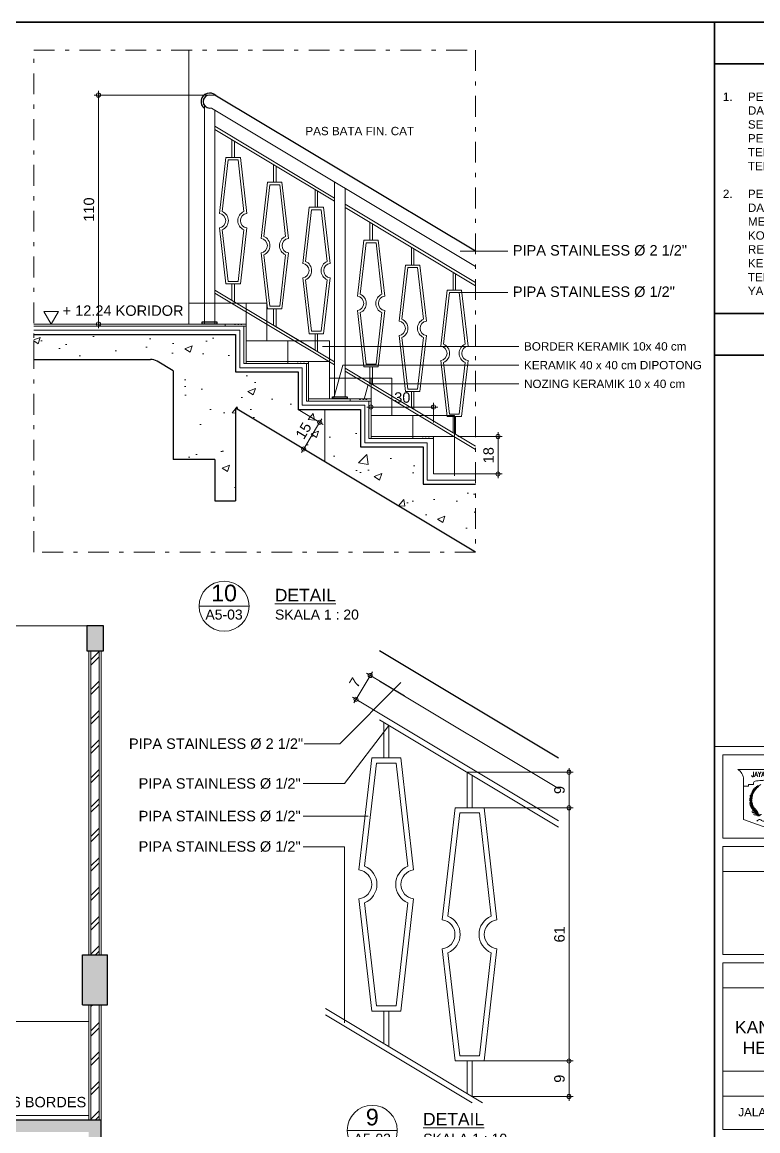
# Model space of a CAD drawing. Header units: millimetres. Extents: x -11 to 1625, y -267 to 180.
# Drawn here: x 1135.59 to 1153.25, y 35.37 to 62 of the extents above; entities that cross this region are included whole.
import ezdxf
from ezdxf.enums import TextEntityAlignment as Align

# ---------------------------------------------------------------- set-up
doc = ezdxf.new("R2010")
doc.units = ezdxf.units.MM
doc.linetypes.add('DASHDOT', pattern=[1, 0.5, -0.25, 0, -0.25])
doc.linetypes.add('HIDDEN', pattern=[0.375, 0.25, -0.125])
for name, color, linetype, lineweight in [('ars', 11, 'Continuous', 5), ('blk', 1, 'Continuous', 30), ('dinding', 5, 'Continuous', 15), ('GRS KOP', 1, 'Continuous', 35), ('kop', 7, 'Continuous', 20), ('lan', 7, 'Continuous', 15), ('not', 7, 'Continuous', 20), ('sol kol', 8, 'Continuous', 0), ('u', 6, 'Continuous', 20)]:
    doc.layers.add(name, color=color, linetype=linetype, lineweight=lineweight)
doc.styles.add('BARU', font='complex.shx')
doc.styles.add('S', font='SIMPLEX', dxfattribs={"width": 1.1})
doc.styles.get("Standard").update_dxf_attribs({"font": 'ARIALUNI.TTF'})
doc.linetypes.add('BATTING', pattern='A,0.0001,-0.1,[134,ltypeshp.shx,S=0.1,R=0,X=-0.1,Y=0],-0.2,[134,ltypeshp.shx,S=0.1,R=180,X=0.1,Y=0],-0.1', length=0.4001)
doc.dimstyles.new('SK-10', dxfattribs={"dimtxt": 0.25, "dimasz": 0.1, "dimexe": 0.1, "dimexo": 0, "dimgap": 0.1, "dimtad": 1, "dimdec": 0, "dimlfac": 10, "dimzin": 12, "dimdsep": 46, "dimtxsty": 'Standard', "dimblk": 'BULAT', "dimcen": 0.1, "dimdle": 0.1, "dimclrd": 256, "dimclre": 256, "dimclrt": 256, "dimadec": 0, "dimazin": 3, "dimtfac": 1, "dimtdec": 0, "dimtix": 1, "dimtofl": 0, "dimtmove": 0, "dimatfit": 3, "dimldrblk": 'BULAT', "dimfxl": 0, "dimtolj": 1, "dimtzin": 0, "dimlwd": -1, "dimlwe": -1, "dimarcsym": 0})
doc.dimstyles.new('SK-20', dxfattribs={"dimtxt": 0.25, "dimasz": 0.1, "dimexe": 0.1, "dimexo": 0, "dimgap": 0.1, "dimtad": 1, "dimdec": 0, "dimlfac": 20, "dimzin": 12, "dimdsep": 46, "dimtxsty": 'Standard', "dimblk": 'BULAT', "dimcen": 0.1, "dimdle": 0.1, "dimclrd": 256, "dimclre": 256, "dimclrt": 256, "dimadec": 0, "dimazin": 3, "dimtfac": 1, "dimtdec": 0, "dimtix": 1, "dimtofl": 0, "dimtmove": 0, "dimatfit": 3, "dimldrblk": 'BULAT', "dimfxl": 0, "dimtolj": 1, "dimtzin": 0, "dimlwd": -1, "dimlwe": -1, "dimarcsym": 0})

# ---------------------------------------------------------------- blocks, each defined once
blk = doc.blocks.new('kop')
at = {"layer": 'ars'}
for centre, radius, start, end in [((73.916, 35.414), 0.061, 164.619, 229.0804), ((73.817, 35.384), 0.061, 344.619, 49.0804), ((74.278, 35.315), 0.405, 114.0856, 237.6325), ((73.923, 35.456), 0.0488, 158.8649, 223.3262), ((73.852, 35.424), 0.061, 292.8994, 357.3608), ((73.937, 35.365), 0.061, 112.8994, 177.3608), ((73.842, 35.44), 0.0488, 338.8649, 43.3262), ((73.873, 35.469), 0.0488, 287.1453, 351.6066), ((73.935, 35.415), 0.0488, 107.1453, 171.6066), ((73.942, 35.493), 0.0488, 150.2996, 214.761), ((73.859, 35.489), 0.0488, 330.2996, 34.761), ((73.948, 35.451), 0.0488, 98.58, 163.0414), ((73.894, 35.513), 0.0488, 278.58, 343.0414), ((73.961, 35.528), 0.0488, 145.7989, 210.2603), ((73.879, 35.531), 0.0488, 325.7989, 30.2603), ((73.916, 35.552), 0.0488, 274.0793, 338.5407), ((73.965, 35.485), 0.0488, 94.0793, 158.5407), ((73.985, 35.56), 0.0488, 139.3679, 203.8292), ((73.904, 35.572), 0.0488, 319.3679, 23.8292), ((73.984, 35.517), 0.0488, 87.6483, 152.1096), ((73.943, 35.589), 0.0488, 267.6483, 332.1096), ((74.012, 35.589), 0.0488, 133.8416, 198.303), ((73.932, 35.609), 0.0488, 313.8416, 18.303), ((74.007, 35.547), 0.0488, 82.122, 146.5834), ((73.973, 35.622), 0.0488, 262.122, 326.5834), ((74.036, 35.612), 0.0439, 126.6239, 191.0853), ((73.967, 35.639), 0.0439, 306.6239, 11.0853), ((74.026, 35.575), 0.0439, 74.9043, 139.3657), ((74.005, 35.646), 0.0439, 254.9043, 319.3657), ((74, 35.656), 0.0352, 303.961, 8.4223), ((74.054, 35.632), 0.0352, 123.961, 188.4223), ((74.045, 35.603), 0.0352, 72.2414, 136.7027), ((74.03, 35.66), 0.0352, 252.2414, 316.7027), ((73.816, 35.253), 0.061, 2.2926, 66.7539), ((73.901, 35.312), 0.061, 182.2926, 246.7539), ((73.829, 35.191), 0.061, 12.6628, 77.1241), ((73.902, 35.264), 0.061, 192.6628, 257.1241), ((73.906, 35.362), 0.061, 172.3995, 236.8608), ((73.812, 35.319), 0.061, 352.3995, 56.8608), ((73.907, 35.225), 0.061, 200.2151, 264.6765), ((73.844, 35.143), 0.061, 20.2151, 84.6765), ((73.921, 35.183), 0.061, 206.1601, 270.6214), ((73.867, 35.095), 0.061, 26.1601, 90.6214), ((73.933, 35.316), 0.061, 120.6799, 185.1412), ((73.842, 35.364), 0.061, 300.6799, 5.1412), ((73.936, 35.271), 0.061, 130.573, 195.0343), ((73.837, 35.302), 0.061, 310.573, 15.0343), ((73.943, 35.23), 0.061, 140.9432, 205.4045), ((73.841, 35.243), 0.061, 320.9432, 25.4045), ((73.957, 35.19), 0.061, 140.9432, 205.4045), ((73.854, 35.203), 0.061, 320.9432, 25.4045), ((73.974, 35.153), 0.061, 146.9028, 211.3642), ((73.871, 35.155), 0.061, 326.9028, 31.3642), ((73.941, 35.145), 0.061, 208.508, 272.9693), ((73.891, 35.055), 0.061, 28.508, 92.9693), ((73.921, 35.015), 0.061, 40.0311, 104.4924), ((73.953, 35.113), 0.061, 220.0311, 284.4924), ((73.956, 34.978), 0.061, 49.2006, 113.662), ((73.971, 35.08), 0.061, 229.2006, 293.662), ((73.997, 35.115), 0.061, 146.6953, 211.1566), ((73.893, 35.117), 0.061, 326.6953, 31.1566), ((74.021, 35.084), 0.061, 144.8635, 209.3249), ((73.918, 35.089), 0.061, 324.8635, 29.3249), ((73.99, 34.949), 0.061, 44.4223, 108.8836), ((74.014, 35.049), 0.061, 224.4223, 288.8836), ((74.049, 35.054), 0.061, 144.4903, 208.9516), ((73.946, 35.059), 0.061, 324.4903, 28.9516), ((74.08, 35.031), 0.061, 156.1803, 220.6416), ((73.978, 35.016), 0.061, 336.1803, 40.6416)]:
    blk.add_arc(centre, radius, start, end, dxfattribs=at)
at = {"layer": 'GRS KOP'}
for p, q in [((73, 1), (73, 54)), ((73, 53), (83, 53)), ((73, 47), (83, 47)), ((73, 46), (83, 46))]:
    blk.add_line(p, q, dxfattribs=at)
blk.add_lwpolyline([(1, 54), (83, 54), (83, 1), (1, 1)], close=True, dxfattribs=at)
at = {"layer": 'kop'}
for p, q in [((83, 36.6), (73, 36.6)), ((73.2, 34.4), (73.2, 36.4)), ((82.8, 36.4), (73.2, 36.4)), ((82.8, 34.4), (73.2, 34.4)), ((73.2, 31.6), (73.2, 34.2)), ((82.8, 34.2), (73.2, 34.2)), ((82.8, 33.6), (73.2, 33.6)), ((82.8, 31.6), (73.2, 31.6)), ((73.2, 27.4), (73.2, 31.4)), ((82.8, 31.4), (73.2, 31.4)), ((82.8, 30.8), (73.2, 30.8)), ((82.8, 28.8), (73.2, 28.8)), ((82.8, 28.2), (73.2, 28.2)), ((82.8, 27.4), (73.2, 27.4))]:
    blk.add_line(p, q, dxfattribs=at)
at = {"layer": 'kop', "color": 5}
for p, q in [((74.955, 36.05), (73.555, 36.05)), ((73.695, 35.81), (73.695, 34.85)), ((73.815, 35.69), (73.815, 35.65)), ((73.815, 35.69), (73.935, 35.69)), ((73.935, 35.73), (73.935, 35.69)), ((73.695, 35.65), (73.815, 35.65)), ((73.695, 34.85), (74.255, 34.65))]:
    blk.add_line(p, q, dxfattribs=at)
for centre, radius, start, end in [((73.419, 35.81), 0.276, 0, 60.5129), ((73.975, 35.73), 0.04, 90, 180)]:
    blk.add_arc(centre, radius, start, end, dxfattribs=at)
for points in [[(74.255, 35.83), (74.232, 35.807), (74.2, 35.793), (74.12, 35.782), (74.046, 35.777), (73.975, 35.77)], [(74.023, 34.99), (74.006, 34.984), (73.974, 34.992), (73.925, 35.01), (73.891, 35.041)], [(74.038, 34.971), (74.016, 34.967), (73.997, 34.959), (73.964, 34.956), (73.932, 34.964)], [(74.082, 34.965), (74.066, 34.956), (74.034, 34.952), (74.006, 34.952), (73.992, 34.948)], [(74.125, 34.97), (74.104, 34.959), (74.093, 34.947), (74.051, 34.932), (74.033, 34.937)], [(74.015, 34.807), (74.089, 34.844), (74.162, 34.807), (74.249, 34.833), (74.326, 34.809), (74.4, 34.83), (74.45, 34.817)]]:
    blk.add_spline(points, degree=3, dxfattribs=at)
at = {"layer": 'kop', "color": 5, "style": 'BARU', "width": 0.9}
blk.add_text('JAYA RAYA', height=0.12, dxfattribs=at).set_placement((74.255, 35.93), align=Align.MIDDLE)
at = {"layer": 'kop'}
blk.add_text('JALAN ARABIKA 3 PONDOK KOPI, DURENSAWIT, JAKARTA TIMUR', height=0.2, dxfattribs=at).set_placement((77.986, 27.8), align=Align.MIDDLE)
at = {"layer": 'kop', "insert": (73.2, 49.875), "char_height": 0.2, "width": 9.6, "attachment_point": 4}
blk.add_mtext('\\pi-0.6,l0.6,t0.6;1.^IPENGESAHAN  DINAS PERUMAHAN DAN GEDUNG PEMERINTAH DAERAH KOTA ADMINISTRASI JAKARTA TIMUR ADALAH HANYA SEBATAS KONTROL TERHADAP KESESUAIAN DENGAN REGULASI PERIZINAN DAN PEMENUHAN TERHADAP STANDAR DAN KAIDAH TEKNIS PERENCANAAN YANG BERLAKU, SERTA PEMENUHAN TERHADAP KEBUTUHAN FUNGSI BANGUNAN.\\P\\P2.^IPENGESAHAN  DINAS PERUMAHAN DAN GEDUNG PEMERINTAH DAERAH KOTA ADMINISTRASI JAKARTA TIMUR, TIDAK MEMINDAHKAN TANGGUNG JAWAB PROFESI SEBAGAI KONSULTAN PERENCANA. TANGGUNG JAWAB PROFESI DAN RESIKO SANKSI APABILA TERJADI KEGAGALAN BANGUNAN ATAU KEGAGALAN PEKERJAAN KONSTRUKSI TETAP MELEKAT PADA TENAGA AHLI DAN BADAN USAHA KONSULTAN PERENCANA YANG MEMBUAT PRODUK PERENCANAAN.', dxfattribs=at)
at = {"layer": 'kop', "insert": (73.464, 30.51), "char_height": 0.3, "attachment_point": 1}
blk.add_mtext_dynamic_manual_height_columns('\\pi1.446;PERENCANAAN REHAB TOTAL \\P\\pi0.026798;KANTOR LURAH PONDOK KOPI BERKONSEP \\P\\pi0.21087;HEMAT ENERGI DAN RAMAH LINGKUNGAN', width=9.06362, gutter_width=1.5, heights=[0], dxfattribs=at)
at = {"layer": 'kop', "style": 'BARU', "flags": 4}
for p, height in [((73.8, 5.4), 0.35), ((80.303, 5.382), 0.25), ((73.8, 4.9), 0.35), ((80.303, 4.882), 0.25), ((73.8, 4.4), 0.35), ((80.303, 4.382), 0.25)]:
    blk.add_attdef('-', p, '', height=height, dxfattribs=at)
at = {"layer": 'kop', "flags": 4}
for tag, p in [('AR-00', (78.057, 2.648)), ('00', (81.238, 2.647))]:
    blk.add_attdef(tag, text='', height=0.35, dxfattribs=at).set_placement(p, align=Align.MIDDLE)
blk = doc.blocks.new('PEIL')
blk.add_lwpolyline([(-0.188, 0.325), (0.188, 0.325), (0, 0)], close=True)
at = {"style": 'S', "width": 1.1, "flags": 4}
blk.add_attdef('CAT', (0.265, 0.036), '', height=0.2, dxfattribs=at)
blk = doc.blocks.new('Ndtpd')
blk.add_line((0.747, 0), (-0.747, 0))
blk.add_circle((0, 0), 0.747)
at = {"flags": 4}
for tag, height, p in [('NO', 0.5, (0, 0.148)), ('NOLBR', 0.3, (0, -0.398))]:
    blk.add_attdef(tag, text='', height=height, dxfattribs=at).set_placement(p, align=Align.CENTER)
for tag, p, height in [('NDTPD', (1.516, 0.148), 0.5), ('SKALA', (1.523, -0.398), 0.3)]:
    blk.add_attdef(tag, p, '', height=height, dxfattribs=at)
blk = doc.blocks.new('BULAT')
for p, q in [((-1, 0), (1, 0)), ((0, -1), (0, 1))]:
    blk.add_line(p, q)
blk.add_circle((0, 0), 0.5)
blk = doc.blocks.new('*D3140')
at = {"layer": 'Defpoints', "color": 0, "ltscale": 0.15}
for p in [(1146.272, 43.982), (1146.272, 43.128), (1148.72, 43.128)]:
    blk.add_point(p, dxfattribs=at)
at = {"layer": 'u', "ltscale": 0.15}
for p, q in [((1146.272, 43.982), (1148.82, 43.982)), ((1148.72, 43.882), (1148.72, 43.228)), ((1146.272, 43.128), (1148.82, 43.128))]:
    blk.add_line(p, q, dxfattribs=at)
at = {"layer": 'u', "ltscale": 0.15, "xscale": 0.1, "yscale": 0.1, "zscale": 0.1}
for p, rotation in [((1148.72, 43.982), 90), ((1148.72, 43.128), 270)]:
    blk.add_blockref('BULAT', p, dxfattribs=dict(at, rotation=rotation))
at = {"layer": 'u', "ltscale": 0.15, "insert": (1148.492, 43.555), "char_height": 0.25, "attachment_point": 5, "rotation": 90}
blk.add_mtext('\\A1;9', dxfattribs=at)
blk = doc.blocks.new('*D3141')
at = {"layer": 'Defpoints', "color": 0, "ltscale": 0.15}
for p in [(1146.272, 43.128), (1146.272, 37.046), (1148.72, 37.046)]:
    blk.add_point(p, dxfattribs=at)
at = {"layer": 'u', "ltscale": 0.15}
for p, q in [((1146.272, 43.128), (1148.82, 43.128)), ((1148.72, 43.028), (1148.72, 37.146)), ((1146.272, 37.046), (1148.82, 37.046))]:
    blk.add_line(p, q, dxfattribs=at)
at = {"layer": 'u', "ltscale": 0.15, "xscale": 0.1, "yscale": 0.1, "zscale": 0.1}
for p, rotation in [((1148.72, 43.128), 90), ((1148.72, 37.046), 270)]:
    blk.add_blockref('BULAT', p, dxfattribs=dict(at, rotation=rotation))
at = {"layer": 'u', "ltscale": 0.15, "insert": (1148.492, 40.087), "char_height": 0.25, "attachment_point": 5, "rotation": 90}
blk.add_mtext('\\A1;61', dxfattribs=at)
blk = doc.blocks.new('*D3142')
at = {"layer": 'Defpoints', "color": 0, "ltscale": 0.15}
for p in [(1146.397, 37.046), (1146.397, 36.192), (1148.72, 36.192)]:
    blk.add_point(p, dxfattribs=at)
at = {"layer": 'u', "ltscale": 0.15}
for p, q in [((1146.397, 37.046), (1148.82, 37.046)), ((1148.72, 36.946), (1148.72, 36.292)), ((1146.397, 36.192), (1148.82, 36.192))]:
    blk.add_line(p, q, dxfattribs=at)
at = {"layer": 'u', "ltscale": 0.15, "xscale": 0.1, "yscale": 0.1, "zscale": 0.1}
for p, rotation in [((1148.72, 37.046), 90), ((1148.72, 36.192), 270)]:
    blk.add_blockref('BULAT', p, dxfattribs=dict(at, rotation=rotation))
at = {"layer": 'u', "ltscale": 0.15, "insert": (1148.492, 36.619), "char_height": 0.25, "attachment_point": 5, "rotation": 90}
blk.add_mtext('\\A1;9', dxfattribs=at)
blk = doc.blocks.new('*D3143')
at = {"layer": 'Defpoints', "color": 0, "ltscale": 0.15}
for p in [(1143.948, 46.307), (1144.77, 45.814), (1144.426, 45.241)]:
    blk.add_point(p, dxfattribs=at)
at = {"layer": 'u', "ltscale": 0.15}
for p, q in [((1144.77, 45.814), (1143.862, 46.358)), ((1143.656, 45.82), (1143.897, 46.221)), ((1144.426, 45.241), (1143.519, 45.786))]:
    blk.add_line(p, q, dxfattribs=at)
at = {"layer": 'u', "ltscale": 0.15, "xscale": 0.1, "yscale": 0.1, "zscale": 0.1}
for p, rotation in [((1143.948, 46.307), 59.03624346793108), ((1143.605, 45.734), 239.0362434679311)]:
    blk.add_blockref('BULAT', p, dxfattribs=dict(at, rotation=rotation))
at = {"layer": 'u', "ltscale": 0.15, "insert": (1143.583, 46.136), "char_height": 0.25, "attachment_point": 5, "rotation": 59.0362}
blk.add_mtext('\\A1;7', dxfattribs=at)
blk = doc.blocks.new('*D3144')
at = {"layer": 'Defpoints', "color": 0, "ltscale": 0.15}
for p in [(1140.157, 60.248), (1137.424, 54.748), (1140.093, 54.748)]:
    blk.add_point(p, dxfattribs=at)
at = {"layer": 'u', "ltscale": 0.15}
for p, q in [((1140.157, 60.248), (1137.324, 60.248)), ((1137.424, 60.148), (1137.424, 54.848)), ((1140.093, 54.748), (1137.324, 54.748))]:
    blk.add_line(p, q, dxfattribs=at)
at = {"layer": 'u', "ltscale": 0.15, "xscale": 0.1, "yscale": 0.1, "zscale": 0.1}
for p, rotation in [((1137.424, 60.248), 90), ((1137.424, 54.748), 270)]:
    blk.add_blockref('BULAT', p, dxfattribs=dict(at, rotation=rotation))
at = {"layer": 'u', "ltscale": 0.15, "insert": (1137.197, 57.498), "char_height": 0.25, "attachment_point": 5, "rotation": 90}
blk.add_mtext('\\A1;110', dxfattribs=at)
blk = doc.blocks.new('*D3145')
at = {"layer": 'Defpoints', "color": 0}
for p in [(1142.218, 52.698), (1141.832, 52.055), (1142.35, 51.745)]:
    blk.add_point(p, dxfattribs=at)
at = {"layer": 'u'}
for p, q in [((1142.218, 52.698), (1142.821, 52.336)), ((1142.684, 52.302), (1142.401, 51.831)), ((1141.832, 52.055), (1142.435, 51.693))]:
    blk.add_line(p, q, dxfattribs=at)
at = {"layer": 'u', "xscale": 0.1, "yscale": 0.1, "zscale": 0.1}
for p, rotation in [((1142.735, 52.388), 59.03624346792648), ((1142.35, 51.745), 239.0362434679265)]:
    blk.add_blockref('BULAT', p, dxfattribs=dict(at, rotation=rotation))
at = {"layer": 'u', "insert": (1142.347, 52.184), "char_height": 0.25, "attachment_point": 5, "rotation": 59.0362}
blk.add_mtext('\\A1;15', dxfattribs=at)
blk = doc.blocks.new('*D3146')
at = {"layer": 'Defpoints', "color": 0}
for p in [(1146.05, 52.048), (1146.05, 51.148), (1147.017, 51.148)]:
    blk.add_point(p, dxfattribs=at)
at = {"layer": 'u'}
for p, q in [((1146.05, 52.048), (1147.117, 52.048)), ((1147.017, 51.948), (1147.017, 51.248)), ((1146.05, 51.148), (1147.117, 51.148))]:
    blk.add_line(p, q, dxfattribs=at)
at = {"layer": 'u', "xscale": 0.1, "yscale": 0.1, "zscale": 0.1}
for p, rotation in [((1147.017, 52.048), 90), ((1147.017, 51.148), 270)]:
    blk.add_blockref('BULAT', p, dxfattribs=dict(at, rotation=rotation))
at = {"layer": 'u', "insert": (1146.789, 51.598), "char_height": 0.25, "attachment_point": 5, "rotation": 90}
blk.add_mtext('\\A1;18', dxfattribs=at)
blk = doc.blocks.new('*D3147')
at = {"layer": 'Defpoints', "color": 0}
for p in [(1145.468, 52.755), (1143.968, 52.384), (1145.468, 52.384)]:
    blk.add_point(p, dxfattribs=at)
at = {"layer": 'u'}
for p, q in [((1143.968, 52.384), (1143.968, 52.855)), ((1144.068, 52.755), (1145.368, 52.755)), ((1145.468, 52.384), (1145.468, 52.855))]:
    blk.add_line(p, q, dxfattribs=at)
at = {"layer": 'u', "xscale": 0.1, "yscale": 0.1, "zscale": 0.1, "rotation": 180}
blk.add_blockref('BULAT', (1143.968, 52.755), dxfattribs=at)
at = {"layer": 'u', "xscale": 0.1, "yscale": 0.1, "zscale": 0.1}
blk.add_blockref('BULAT', (1145.468, 52.755), dxfattribs=at)
at = {"layer": 'u', "insert": (1144.718, 52.982), "char_height": 0.25, "attachment_point": 5}
blk.add_mtext('\\A1;30', dxfattribs=at)

msp = doc.modelspace()

# ---------------------------------------------------------------- hatches: boundary and pattern name
at = {"layer": 'ars'}
h = msp.add_hatch(dxfattribs=at)
h.set_pattern_fill('AR-CONC', color=256, scale=0.01, style=0)
h.set_pattern_definition([(50, (1135.8722, 49.2693), (1.82185, -0.1594), [0.1905, -2.0955]), (355, (1135.8722, 49.2693), (-0.35243, 1.91057), [0.1524, -1.6764]), (100.451, (1136.024, 49.256), (1.46943, 1.75117), [0.1619, -1.7809]), (46.184, (1135.8722, 49.7773), (2.7108, -0.42042), [0.28575, -3.14325]), (96.636, (1136.098, 49.7422), (2.37404, 2.47426), [0.24285, -2.67135]), (351.184, (1135.8722, 49.7773), (2.37405, 2.47425), [0.2286, -2.5146]), (21, (1136.1262, 49.6503), (1.51615, -1.02266), [0.1905, -2.0955]), (326, (1136.1262, 49.6503), (0.61802, 1.84188), [0.1524, -1.6764]), (71.451, (1136.2525, 49.565), (2.13416, 0.81923), [0.1619, -1.7809]), (37.5, (1135.8722, 49.2693), (0.030886, 0.84555), [0, -1.65608, 0, -1.7018, 0, -1.68275]), (7.5, (1135.8722, 49.2693), (0.6682, 1.001806), [0, -0.97028, 0, -1.61798, 0, -0.64135]), (327.5, (1135.30576, 49.2693), (1.355906, -0.057287), [0, -0.635, 0, -1.9812, 0, -2.6289]), (317.5, (1135.0518, 49.2693), (1.48129, 0.25426), [0, -0.8255, 0, -1.31572, 0, -1.8669])])
h.paths.add_polyline_path([(1140.7179148, 52.7238035), (1146.4754489, 49.2692831), (1146.4754489, 50.8984463), (1145.2179148, 50.8984463), (1145.2179148, 51.7984463), (1143.7179148, 51.7984463), (1143.7179148, 52.6984463), (1142.2179148, 52.6984463), (1142.2179148, 53.5984463), (1140.7179148, 53.5984463), (1140.7179148, 54.4984463), (1139.5200978, 54.4984463), (1135.8721754, 54.4984463), (1135.8721754, 53.8984463), (1138.674962, 53.8984463, -0.1359329595), (1138.833248, 53.8546036), (1139.2179148, 53.6238035), (1139.2179148, 51.4984463), (1140.2179148, 51.4984463), (1140.2179148, 50.4984463), (1140.7179148, 50.4984463)])
h.paths.add_polyline_path([(1142.4488913, 51.8087177), (1142.7130704, 52.2490164), (1142.2046286, 52.5540815), (1141.9404494, 52.1137828)], flags=24)
h = msp.add_hatch(dxfattribs=at)
h.set_pattern_fill('TEMBOK', color=256, scale=0.5, angle=180)
h.set_pattern_definition([(225, (1134.34325, 67.696), (0.353553, -0.353553), []), (225, (1134.21825, 67.696), (0.353553, -0.353553), [])])
h.paths.add_polyline_path([(1137.2432484, 46.8959917), (1137.2432484, 39.5959917), (1137.4432484, 39.5959917), (1137.4432484, 46.8959917)])
h = msp.add_hatch(dxfattribs=at)
h.set_pattern_fill('TEMBOK', color=256, scale=0.5, angle=180)
h.set_pattern_definition([(225, (1134.34325, 63.736), (0.353553, -0.353553), []), (225, (1134.21825, 63.736), (0.353553, -0.353553), [])])
h.paths.add_polyline_path([(1137.2432484, 38.3959917), (1137.2432484, 35.6359917), (1137.4432484, 35.6359917), (1137.4432484, 38.3959917)])
at = {"layer": 'sol kol'}
h = msp.add_hatch(color=256, dxfattribs=at)
h.dxf.hatch_style = 1
h.paths.add_polyline_path([(1137.1432484, 46.8959917), (1137.5432484, 46.8959917), (1137.5432484, 47.4959917), (1137.1432484, 47.4959917)])
h = msp.add_hatch(color=256, dxfattribs=at)
h.dxf.hatch_style = 1
h.paths.add_polyline_path([(1137.6432484, 39.5959917), (1137.0432484, 39.5959917), (1137.0432484, 38.3959917), (1137.6432484, 38.3959917)])
h = msp.add_hatch(color=256, dxfattribs=at)
h.dxf.hatch_style = 1
h.paths.add_polyline_path([(1137.4932484, 35.6359917), (1129.1932484, 35.6359917), (1129.1932484, 34.8359917), (1129.4932484, 34.8359917), (1129.4932484, 35.3359917), (1137.1932484, 35.3359917), (1137.1932484, 34.8359917), (1137.4932484, 34.8359917)])
at = {"layer": 'u'}
h = msp.add_hatch(dxfattribs=at)
h.set_pattern_fill('ANGLE', color=256, style=0)
h.set_pattern_definition([(0, (1135.872, 49.269), (0, 6.985), [5.08, -1.905]), (90, (1135.872, 49.269), (-6.985, 4e-16), [5.08, -1.905])])
h.paths.add_polyline_path([(1140.7179148, 52.7238035), (1146.4754489, 49.2692831), (1146.4754489, 50.8984463), (1145.2179148, 50.8984463), (1145.2179148, 51.7984463), (1143.7179148, 51.7984463), (1143.7179148, 52.6984463), (1142.2179148, 52.6984463), (1142.2179148, 53.5984463), (1140.7179148, 53.5984463), (1140.7179148, 54.4984463), (1139.5200978, 54.4984463), (1135.8721754, 54.4984463), (1135.8721754, 53.8984463), (1138.674962, 53.8984463, -0.1359329595), (1138.833248, 53.8546036), (1139.2179148, 53.6238035), (1139.2179148, 51.4984463), (1140.2179148, 51.4984463), (1140.2179148, 50.4984463), (1140.7179148, 50.4984463)])
h.paths.add_polyline_path([(1142.4488913, 51.8087177), (1142.7130704, 52.2490164), (1142.2046286, 52.5540815), (1141.9404494, 52.1137828)], flags=24)

# ---------------------------------------------------------------- linework, layer by layer
for points in [[(1146.4754489, 56.4961003), (1140.2215388, 60.2484463)], [(1148.4718166, 44.3216534), (1144.1727873, 46.901071)]]:
    msp.add_lwpolyline(points)
for points in [[(1140.2679148, 54.7484463), (1139.9179148, 54.7484463), (1139.9179148, 54.7984463), (1140.2679148, 54.7984463)], [(1143.3929148, 52.9484463), (1143.0429148, 52.9484463), (1143.0429148, 52.9984463), (1143.3929148, 52.9984463)]]:
    msp.add_lwpolyline(points, close=True)
for radius, start, end in [(0.20625, 45.07792616, 232.69479903), (0.15625, 90, 270)]:
    msp.add_arc((1140.0929148, 60.0921963), radius, start, end)
at = {"layer": 'ars'}
for p, q in [((1143.0929148, 57.7747607), (1140.2179148, 59.4997607)), ((1143.0929148, 57.6986645), (1140.2179148, 59.4236645)), ((1140.6866648, 59.1424145), (1140.6866648, 58.7529979)), ((1141.6866648, 58.5424145), (1141.6866648, 58.1529979)), ((1142.6866648, 57.9424145), (1142.6866648, 57.5529979)), ((1146.4754489, 55.7452403), (1143.3429148, 57.6247607)), ((1146.4754489, 55.6691441), (1143.3429148, 57.5486645)), ((1143.9991648, 57.1549145), (1143.9991648, 56.7654979)), ((1144.9991648, 56.5549145), (1144.9991648, 56.1654979)), ((1145.9991648, 55.9549145), (1145.9991648, 55.5654979)), ((1140.6866648, 55.2848401), (1140.6866648, 55.7117567)), ((1139.5929148, 55.2484463), (1141.4679148, 55.2484463)), ((1139.9679148, 54.7484463), (1139.9679148, 55.2484463)), ((1140.9679148, 54.7284463), (1140.9679148, 55.2484463)), ((1141.4679148, 55.2484463), (1141.4679148, 54.3484463)), ((1141.6866648, 54.6848401), (1141.6866648, 55.1117567)), ((1135.8721754, 54.6984463), (1140.9679148, 54.6984463)), ((1139.5200978, 54.7484463), (1140.6929148, 54.7484463)), ((1140.4679148, 54.7484463), (1140.4679148, 54.6984463)), ((1140.6929148, 54.7484463), (1140.6929148, 54.7384463)), ((1140.6929148, 54.7384463), (1140.7179148, 54.7384463)), ((1140.7179148, 54.7484463), (1140.7679148, 54.7484463)), ((1140.7179148, 54.7484463), (1140.7179148, 54.7384463)), ((1140.7679148, 54.7484463), (1140.7679148, 54.7384463)), ((1140.7679148, 54.7384463), (1140.7929148, 54.7384463)), ((1140.7929148, 54.7484463), (1140.8429148, 54.7484463)), ((1140.7929148, 54.7484463), (1140.7929148, 54.7384463)), ((1140.8429148, 54.7484463), (1140.8429148, 54.7384463)), ((1140.8429148, 54.7384463), (1140.8679148, 54.7384463)), ((1140.8679148, 54.7484463), (1140.9479148, 54.7484463)), ((1140.8679148, 54.7484463), (1140.8679148, 54.7384463)), ((1140.9179148, 54.6984463), (1140.9179148, 53.7984463)), ((1140.9679148, 54.7284463), (1140.9679148, 53.7984463)), ((1140.9679148, 54.3484463), (1142.9679148, 54.3484463)), ((1141.9679148, 54.3484463), (1141.9679148, 53.8484463)), ((1142.6866648, 54.0848401), (1142.6866648, 54.5117567)), ((1142.9679148, 54.3484463), (1142.9679148, 52.9484463)), ((1140.9179148, 53.7984463), (1142.4679148, 53.7984463)), ((1140.9679148, 53.8484463), (1142.1929148, 53.8484463)), ((1141.9679148, 53.8484463), (1141.9679148, 53.7984463)), ((1142.1929148, 53.8484463), (1142.1929148, 53.8384463)), ((1142.1929148, 53.8384463), (1142.2179148, 53.8384463)), ((1142.2179148, 53.8484463), (1142.2679148, 53.8484463)), ((1142.2179148, 53.8484463), (1142.2179148, 53.8384463)), ((1142.2679148, 53.8484463), (1142.2679148, 53.8384463)), ((1142.2679148, 53.8384463), (1142.2929148, 53.8384463)), ((1142.2929148, 53.8484463), (1142.3429148, 53.8484463)), ((1142.2929148, 53.8484463), (1142.2929148, 53.8384463)), ((1142.3429148, 53.8484463), (1142.3429148, 53.8384463)), ((1142.3429148, 53.8384463), (1142.3679148, 53.8384463)), ((1142.3679148, 53.8484463), (1142.4479148, 53.8484463)), ((1142.3679148, 53.8484463), (1142.3679148, 53.8384463)), ((1142.4179148, 53.7984463), (1142.4179148, 52.8984463)), ((1142.4479148, 53.8484463), (1142.9679148, 53.8484463)), ((1142.4679148, 53.8284463), (1142.4679148, 52.8984463)), ((1143.9991648, 53.2973401), (1143.9991648, 53.7242567)), ((1142.9679148, 53.4484463), (1144.4679148, 53.4484463)), ((1143.9679148, 52.9284463), (1143.9679148, 53.4484463)), ((1144.4679148, 53.4484463), (1144.4679148, 52.5484463)), ((1144.9991648, 52.6973401), (1144.9991648, 53.1242567)), ((1142.4179148, 52.8984463), (1143.9679148, 52.8984463)), ((1142.4679148, 52.9484463), (1143.6929148, 52.9484463)), ((1143.4679148, 52.9484463), (1143.4679148, 52.8984463)), ((1143.6929148, 52.9484463), (1143.6929148, 52.9384463)), ((1143.6929148, 52.9384463), (1143.7179148, 52.9384463)), ((1143.7179148, 52.9484463), (1143.7679148, 52.9484463)), ((1143.7179148, 52.9484463), (1143.7179148, 52.9384463)), ((1143.7679148, 52.9484463), (1143.7679148, 52.9384463)), ((1143.7679148, 52.9384463), (1143.7929148, 52.9384463)), ((1143.7929148, 52.9484463), (1143.8429148, 52.9484463)), ((1143.7929148, 52.9484463), (1143.7929148, 52.9384463)), ((1143.8429148, 52.9484463), (1143.8429148, 52.9384463)), ((1143.8429148, 52.9384463), (1143.8679148, 52.9384463)), ((1143.8679148, 52.9484463), (1143.9479148, 52.9484463)), ((1143.8679148, 52.9484463), (1143.8679148, 52.9384463)), ((1143.9179148, 52.8984463), (1143.9179148, 51.9984463)), ((1143.9679148, 52.9284463), (1143.9679148, 51.9984463)), ((1143.9679148, 52.5484463), (1145.9679148, 52.5484463)), ((1144.9679148, 52.5484463), (1144.9679148, 52.0484463)), ((1145.9679148, 52.5484463), (1145.9679148, 51.0984463)), ((1145.9991648, 52.0973401), (1145.9991648, 52.5242567)), ((1143.9179148, 51.9984463), (1145.4679148, 51.9984463)), ((1143.9679148, 52.0484463), (1145.4679148, 52.0484463)), ((1143.9679148, 52.0484463), (1145.4679148, 52.0484463)), ((1144.9679148, 52.0484463), (1144.9679148, 51.9984463)), ((1145.1929148, 52.0484463), (1145.1929148, 52.0384463)), ((1145.1929148, 52.0384463), (1145.2179148, 52.0384463)), ((1145.2179148, 52.0484463), (1145.2679148, 52.0484463)), ((1145.2179148, 52.0484463), (1145.2179148, 52.0384463)), ((1145.2679148, 52.0484463), (1145.2679148, 52.0384463)), ((1145.2679148, 52.0384463), (1145.2929148, 52.0384463)), ((1145.2929148, 52.0484463), (1145.3429148, 52.0484463)), ((1145.2929148, 52.0484463), (1145.2929148, 52.0384463)), ((1145.3429148, 52.0484463), (1145.3429148, 52.0384463)), ((1145.3429148, 52.0384463), (1145.3679148, 52.0384463)), ((1145.3679148, 52.0484463), (1145.4479148, 52.0484463)), ((1145.3679148, 52.0484463), (1145.3679148, 52.0384463)), ((1145.4479148, 52.0484463), (1145.9679148, 52.0484463)), ((1148.4718166, 42.6619377), (1144.1727873, 45.2413552)), ((1144.3968932, 45.1068917), (1144.3968932, 44.3280584)), ((1148.4718166, 42.81413), (1144.4264412, 45.2413552)), ((1146.3968932, 43.9068917), (1146.3968932, 43.1280584)), ((1146.3968932, 36.1917427), (1146.3968932, 37.045576))]:
    msp.add_line(p, q, dxfattribs=at)
at = {"layer": 'ars', "linetype": 'BATTING', "ltscale": 0.25}
for p, q in [((1135.8721754, 54.5984463), (1140.8179148, 54.5984463)), ((1140.8179148, 54.5984463), (1140.8179148, 53.6984463)), ((1140.8179148, 53.6984463), (1142.3179148, 53.6984463)), ((1142.3179148, 53.6984463), (1142.3179148, 52.7984463)), ((1142.3179148, 52.7984463), (1143.8179148, 52.7984463)), ((1143.8179148, 52.7984463), (1143.8179148, 51.8984463)), ((1143.8179148, 51.8984463), (1145.3179148, 51.8984463)), ((1145.3179148, 51.8984463), (1145.3179148, 50.9984463)), ((1145.3179148, 50.9984463), (1146.4754489, 50.9984463))]:
    msp.add_line(p, q, dxfattribs=at)
at = {"layer": 'ars', "ltscale": 0.15}
for p, q in [((1146.4754489, 51.8115696), (1143.3429148, 53.6910901)), ((1146.4754489, 51.7354735), (1143.3429148, 53.6149939)), ((1146.647231, 36.0415401), (1142.8770934, 38.3036226)), ((1146.3935772, 36.0415401), (1142.8770934, 38.1514303)), ((1144.3968932, 37.3917427), (1144.3968932, 38.245576))]:
    msp.add_line(p, q, dxfattribs=at)
at = {"layer": 'ars'}
for points in [[(1140.6241648, 58.7529979), (1140.6241648, 59.1799145)], [(1141.6241648, 58.1529979), (1141.6241648, 58.5799145)], [(1142.6241648, 57.5529979), (1142.6241648, 57.9799145)], [(1143.9366648, 56.7654979), (1143.9366648, 57.1924145)], [(1144.9366648, 56.1654979), (1144.9366648, 56.5924145)], [(1145.9366648, 55.5654979), (1145.9366648, 55.9924145)], [(1140.6241648, 55.7117567), (1140.6241648, 55.3223401)], [(1141.6241648, 55.1117567), (1141.6241648, 54.7223401)], [(1142.6241648, 54.5117567), (1142.6241648, 54.1223401)], [(1143.9366648, 53.7242567), (1143.9366648, 53.3348401)], [(1144.9366648, 53.1242567), (1144.9366648, 52.7348401)], [(1145.9366648, 52.5242567), (1145.9366648, 52.1348401)], [(1144.2718932, 44.3280584), (1144.2718932, 45.1818917)], [(1146.2718932, 43.1280584), (1146.2718932, 43.9818917)], [(1144.2718932, 38.245576), (1144.2718932, 37.4667427)], [(1146.2718932, 37.045576), (1146.2718932, 36.2667427)]]:
    msp.add_lwpolyline(points, dxfattribs=at)
at = {"layer": 'ars', "ltscale": 0.15}
for points in [[(1140.8304148, 55.7117567), (1140.9832845, 57.0583826, -0.8755163967), (1140.9832845, 57.406372), (1140.8304148, 58.7529979), (1140.4804148, 58.7529979), (1140.3275451, 57.406372, -0.8755163967), (1140.3275451, 57.0583826), (1140.4804148, 55.7117567)], [(1140.7746085, 55.7742567), (1140.9151802, 57.01255, -0.6674821511), (1140.9151802, 57.4522046), (1140.7746085, 58.6904979), (1140.5362212, 58.6904979), (1140.3956495, 57.4522046, -0.6674821511), (1140.3956495, 57.01255), (1140.5362212, 55.7742567)], [(1141.8304148, 55.1117567), (1141.9832845, 56.4583826, -0.8755163967), (1141.9832845, 56.806372), (1141.8304148, 58.1529979), (1141.4804148, 58.1529979), (1141.3275451, 56.806372, -0.8755163967), (1141.3275451, 56.4583826), (1141.4804148, 55.1117567)], [(1141.7746085, 55.1742567), (1141.9151802, 56.41255, -0.6674821511), (1141.9151802, 56.8522046), (1141.7746085, 58.0904979), (1141.5362212, 58.0904979), (1141.3956495, 56.8522046, -0.6674821511), (1141.3956495, 56.41255), (1141.5362212, 55.1742567)], [(1142.8304148, 54.5117567), (1142.9832845, 55.8583826, -0.8755163967), (1142.9832845, 56.206372), (1142.8304148, 57.5529979), (1142.4804148, 57.5529979), (1142.3275451, 56.206372, -0.8755163967), (1142.3275451, 55.8583826), (1142.4804148, 54.5117567)], [(1142.7746085, 54.5742567), (1142.9151802, 55.81255, -0.6674821511), (1142.9151802, 56.2522046), (1142.7746085, 57.4904979), (1142.5362212, 57.4904979), (1142.3956495, 56.2522046, -0.6674821511), (1142.3956495, 55.81255), (1142.5362212, 54.5742567)], [(1144.1429148, 53.7242567), (1144.2957845, 55.0708826, -0.8755163967), (1144.2957845, 55.418872), (1144.1429148, 56.7654979), (1143.7929148, 56.7654979), (1143.6400451, 55.418872, -0.8755163967), (1143.6400451, 55.0708826), (1143.7929148, 53.7242567)], [(1144.0871085, 53.7867567), (1144.2276802, 55.02505, -0.6674821511), (1144.2276802, 55.4647046), (1144.0871085, 56.7029979), (1143.8487212, 56.7029979), (1143.7081495, 55.4647046, -0.6674821511), (1143.7081495, 55.02505), (1143.8487212, 53.7867567)], [(1145.1429148, 53.1242567), (1145.2957845, 54.4708826, -0.8755163967), (1145.2957845, 54.818872), (1145.1429148, 56.1654979), (1144.7929148, 56.1654979), (1144.6400451, 54.818872, -0.8755163967), (1144.6400451, 54.4708826), (1144.7929148, 53.1242567)], [(1145.0871085, 53.1867567), (1145.2276802, 54.42505, -0.6674821511), (1145.2276802, 54.8647046), (1145.0871085, 56.1029979), (1144.8487212, 56.1029979), (1144.7081495, 54.8647046, -0.6674821511), (1144.7081495, 54.42505), (1144.8487212, 53.1867567)], [(1146.1429148, 52.5242567), (1146.2957845, 53.8708826, -0.8755163967), (1146.2957845, 54.218872), (1146.1429148, 55.5654979), (1145.7929148, 55.5654979), (1145.6400451, 54.218872, -0.8755163967), (1145.6400451, 53.8708826), (1145.7929148, 52.5242567)], [(1146.0871085, 52.5867567), (1146.2276802, 53.82505, -0.6674821511), (1146.2276802, 54.2647046), (1146.0871085, 55.5029979), (1145.8487212, 55.5029979), (1145.7081495, 54.2647046, -0.6674821511), (1145.7081495, 53.82505), (1145.8487212, 52.5867567)], [(1144.6843932, 38.245576), (1144.9901326, 40.9388278, -0.8755163967), (1144.9901326, 41.6348066), (1144.6843932, 44.3280584), (1143.9843932, 44.3280584), (1143.6786538, 41.6348066, -0.8755163967), (1143.6786538, 40.9388278), (1143.9843932, 38.245576)], [(1144.5727804, 38.370576), (1144.8539239, 40.8471625, -0.6674821511), (1144.8539239, 41.7264719), (1144.5727804, 44.2030584), (1144.096006, 44.2030584), (1143.8148626, 41.7264719, -0.6674821511), (1143.8148626, 40.8471625), (1144.096006, 38.370576)], [(1146.6843932, 37.045576), (1146.9901326, 39.7388278, -0.8755163967), (1146.9901326, 40.4348066), (1146.6843932, 43.1280584), (1145.9843932, 43.1280584), (1145.6786538, 40.4348066, -0.8755163967), (1145.6786538, 39.7388278), (1145.9843932, 37.045576)], [(1146.5727804, 37.170576), (1146.8539239, 39.6471625, -0.6674821511), (1146.8539239, 40.5264719), (1146.5727804, 43.0030584), (1146.096006, 43.0030584), (1145.8148626, 40.5264719, -0.6674821511), (1145.8148626, 39.6471625), (1146.096006, 37.170576)]]:
    msp.add_lwpolyline(points, format="xyb", close=True, dxfattribs=at)
at = {"layer": 'ars'}
for points in [[(1137.2432484, 46.8959917), (1137.2432484, 39.5959917), (1137.4432484, 39.5959917), (1137.4432484, 46.8959917)], [(1137.2432484, 38.3959917), (1137.2432484, 35.6359917), (1137.4432484, 35.6359917), (1137.4432484, 38.3959917)]]:
    msp.add_lwpolyline(points, close=True, dxfattribs=at)
for centre in [(1140.9479148, 54.7284463), (1142.4479148, 53.8284463), (1143.9479148, 52.9284463), (1145.4479148, 52.0284463)]:
    msp.add_arc(centre, 0.02, 0, 90, dxfattribs=at)
at = {"layer": 'blk'}
for p, q in [((1135.8721754, 54.4984463), (1140.7179148, 54.4984463)), ((1139.5200978, 54.4984463), (1140.7179148, 54.4984463)), ((1140.7179148, 54.4984463), (1140.7179148, 53.5984463)), ((1140.7179148, 54.4984463), (1140.7179148, 53.5984463)), ((1140.7179148, 54.4984463), (1140.7179148, 53.5984463)), ((1135.8721754, 53.8984463), (1138.674962, 53.8984463)), ((1139.2179148, 53.6238035), (1138.833248, 53.8546036)), ((1139.2179148, 53.6238035), (1139.2179148, 51.4984463)), ((1140.7179148, 53.5984463), (1142.2179148, 53.5984463)), ((1140.7179148, 53.5984463), (1142.2179148, 53.5984463)), ((1140.7179148, 53.5984463), (1142.2179148, 53.5984463)), ((1142.2179148, 53.5984463), (1142.2179148, 52.6984463)), ((1142.2179148, 53.5984463), (1142.2179148, 52.6984463)), ((1146.4754489, 49.2692831), (1140.7179148, 52.7238035)), ((1140.7179148, 52.7238035), (1140.7179148, 50.4984463)), ((1142.2179148, 52.6984463), (1143.7179148, 52.6984463)), ((1142.2179148, 52.6984463), (1143.7179148, 52.6984463)), ((1142.2179148, 52.6984463), (1143.7179148, 52.6984463)), ((1142.2179148, 52.6984463), (1143.7179148, 52.6984463)), ((1143.7179148, 52.6984463), (1143.7179148, 51.7984463)), ((1143.7179148, 52.6984463), (1143.7179148, 51.7984463)), ((1143.7179148, 51.7984463), (1145.2179148, 51.7984463)), ((1143.7179148, 51.7984463), (1145.2179148, 51.7984463)), ((1143.7179148, 51.7984463), (1145.2179148, 51.7984463)), ((1145.2179148, 51.7984463), (1145.2179148, 50.8984463)), ((1145.2179148, 51.7984463), (1145.2179148, 50.8984463)), ((1145.2179148, 51.7984463), (1145.2179148, 50.8984463)), ((1140.2179148, 51.4984463), (1139.2179148, 51.4984463)), ((1140.2179148, 51.4984463), (1140.2179148, 50.4984463)), ((1145.2179148, 50.8984463), (1146.4754489, 50.8984463)), ((1145.2179148, 50.8984463), (1146.4754489, 50.8984463)), ((1145.2179148, 50.8984463), (1146.4754489, 50.8984463)), ((1140.2179148, 50.4984463), (1140.7179148, 50.4984463)), ((1137.0432484, 39.5959917), (1137.6432484, 39.5959917)), ((1137.0432484, 38.3959917), (1137.0432484, 39.5959917)), ((1137.6432484, 38.3959917), (1137.6432484, 39.5959917)), ((1137.0432484, 38.3959917), (1137.6432484, 38.3959917)), ((1129.1932484, 35.6359917), (1137.4932484, 35.6359917)), ((1137.4932484, 34.8359917), (1137.4932484, 35.6359917))]:
    msp.add_line(p, q, dxfattribs=at)
msp.add_lwpolyline([(1137.1432484, 46.8959917), (1137.5432484, 46.8959917), (1137.5432484, 47.4959917), (1137.1432484, 47.4959917)], close=True, dxfattribs=at)
msp.add_arc((1138.674962, 53.5907936), 0.3076527, 59.03624347, 90, dxfattribs=at)
at = {"layer": 'dinding'}
msp.add_lwpolyline([(1140.9679148, 54.7484463), (1139.5929148, 54.7484463), (1139.5929148, 61.3274898)], dxfattribs=at)
for points in [[(1137.1932484, 46.8959917), (1137.1932484, 39.5959917), (1137.4932484, 39.5959917), (1137.4932484, 46.8959917)], [(1137.1932484, 38.3959917), (1137.1932484, 35.6359917), (1137.4932484, 35.6359917), (1137.4932484, 38.3959917)]]:
    msp.add_lwpolyline(points, close=True, dxfattribs=at)
at = {"layer": 'lan'}
for p, q in [((1140.0929148, 60.2484463), (1140.2215388, 60.2484463)), ((1139.9679148, 54.7484463), (1139.9679148, 59.9984463)), ((1140.1349813, 59.9359463), (1140.0929148, 59.9359463)), ((1146.4754489, 56.1316658), (1140.1349813, 59.9359463)), ((1140.2179148, 54.7484463), (1140.2179148, 59.8861862)), ((1139.9679148, 54.7984463), (1139.9679148, 59.6546963)), ((1140.2179148, 54.7984463), (1140.2179148, 59.5662291)), ((1143.0929148, 52.9984463), (1143.0929148, 58.1611862)), ((1143.3429148, 52.9984463), (1143.3429148, 58.0111862)), ((1143.0929148, 53.8410901), (1140.2179148, 55.5660901)), ((1143.0929148, 53.7649939), (1140.2179148, 55.4899939)), ((1135.8721754, 54.7484463), (1140.9679148, 54.7484463)), ((1140.9679148, 54.7484463), (1140.9679148, 53.8484463)), ((1140.9679148, 54.7484463), (1140.9679148, 53.8484463)), ((1141.6650255, 54.6978237), (1142.6025255, 54.1353237)), ((1140.9679148, 53.8484463), (1142.4679148, 53.8484463)), ((1140.9679148, 53.8484463), (1142.4679148, 53.8484463)), ((1142.4679148, 53.8484463), (1142.4679148, 52.9484463)), ((1142.4679148, 53.8484463), (1142.4679148, 52.9484463)), ((1142.4679148, 53.8484463), (1142.4679148, 52.9484463)), ((1146.4754489, 51.7354735), (1143.3429148, 53.6149939)), ((1142.4679148, 52.9484463), (1143.9679148, 52.9484463)), ((1142.4679148, 52.9484463), (1143.9679148, 52.9484463)), ((1142.4679148, 52.9484463), (1143.9679148, 52.9484463)), ((1143.9679148, 52.9484463), (1143.9679148, 52.0484463)), ((1143.9679148, 52.9484463), (1143.9679148, 52.0484463)), ((1143.9679148, 52.9484463), (1143.9679148, 52.0484463)), ((1143.9679148, 52.0484463), (1145.4679148, 52.0484463)), ((1143.9679148, 52.0484463), (1145.4679148, 52.0484463)), ((1143.9679148, 52.0484463), (1145.4679148, 52.0484463)), ((1145.4679148, 52.0484463), (1145.4679148, 51.1484463)), ((1145.4679148, 52.0484463), (1145.4679148, 51.1484463)), ((1145.4679148, 51.1484463), (1146.4754489, 51.1484463)), ((1145.4679148, 51.1484463), (1146.4754489, 51.1484463)), ((1137.1432484, 47.4959917), (1129.5432484, 47.4959917)), ((1148.4718166, 43.5927845), (1144.1727873, 46.172202)), ((1133.1432484, 37.9959917), (1137.1932484, 37.9959917)), ((1129.4932484, 35.7359917), (1137.1932484, 35.7359917))]:
    msp.add_line(p, q, dxfattribs=at)
at = {"layer": 'lan', "linetype": 'HIDDEN', "ltscale": 3}
for p, q in [((1142.4679148, 53.8484463), (1140.9679148, 53.8484463)), ((1142.4679148, 52.9484463), (1142.4679148, 53.8484463))]:
    msp.add_line(p, q, dxfattribs=at)
at = {"layer": 'lan', "linetype": 'DASHDOT'}
msp.add_lwpolyline([(1146.4754489, 49.2692831), (1135.8721754, 49.2692831), (1135.8721754, 61.3274898), (1146.4754489, 61.3274898)], close=True, dxfattribs=at)
at = {"layer": 'lan'}
for points in [[(1142.3637619, 44.6641242), (1143.2195689, 44.6641242), (1144.6852611, 46.137841)], [(1142.3387927, 43.7074551), (1143.3271346, 43.7074551), (1144.3968932, 45.1068917)], [(1142.3387927, 42.9251384), (1143.8970333, 42.9251384)], [(1142.3387927, 42.1932945), (1143.3271346, 42.1932945), (1143.3271346, 37.9629476)]]:
    msp.add_lwpolyline(points, dxfattribs=at)
at = {"layer": 'not'}
for p, q in [((1147.2540599, 56.4961003), (1146.1038121, 56.4961003)), ((1147.2540599, 55.5023087), (1146.0031404, 55.5023087)), ((1147.5136424, 54.211016), (1142.801049, 54.211016)), ((1143.0675095, 52.9424331), (1143.2868481, 53.761016)), ((1147.5136424, 53.761016), (1143.2868481, 53.761016)), ((1143.8055532, 52.9424331), (1143.9003427, 53.2961924)), ((1147.5136424, 53.311016), (1143.9196612, 53.311016))]:
    msp.add_line(p, q, dxfattribs=at)

# ---------------------------------------------------------------- block references
at = {"layer": 'kop'}
msp.add_blockref('kop', (1079.214162, 7.9999999), dxfattribs=at)
at = {"layer": 'not'}
ref = msp.add_blockref('PEIL', (1136.287816, 54.7484463), dxfattribs=dict(at, xscale=0.9237604307034012, yscale=0.9237604307034012, zscale=0.9237604307034012))
ref.add_attrib('CAT', '+ 12.24 KORIDOR', (1136.5644896, 54.9457522), dxfattribs={"layer": '0', "height": 0.25, "flags": 4})
ref = msp.add_blockref('Ndtpd', (1140.4396572, 47.9692193), dxfattribs=dict(at, xscale=0.8032128514050783, yscale=0.8032128514050783, zscale=0.8032128514050783))
ref.add_attrib('NO', '10', dxfattribs={"layer": '0', "height": 0.4, "flags": 4}).set_placement((1140.43933, 48.0877451), align=Align.CENTER)
ref.add_attrib('NDTPD', '%%UDETAIL', (1141.6573419, 48.0877451), dxfattribs={"layer": '0', "height": 0.3, "flags": 4})
ref.add_attrib('NOLBR', 'A5-03', dxfattribs={"layer": '0', "height": 0.24, "flags": 4}).set_placement((1140.43933, 47.6492494), align=Align.CENTER)
ref.add_attrib('SKALA', 'SKALA 1 : 20', (1141.6631419, 47.6492494), dxfattribs={"layer": '0', "height": 0.24, "flags": 4})
ref = msp.add_blockref('PEIL', (1134.1076992, 35.7359917), dxfattribs=dict(at, xscale=0.9237604307034012, yscale=0.9237604307034012, zscale=0.9237604307034012))
ref.add_attrib('CAT', '+ 10.26 BORDES', (1134.3843728, 35.9332976), dxfattribs={"layer": '0', "height": 0.25, "flags": 4})
ref = msp.add_blockref('Ndtpd', (1143.9980469, 35.3797791), dxfattribs=dict(at, xscale=0.8032128514050783, yscale=0.8032128514050783, zscale=0.8032128514050783))
ref.add_attrib('NO', '9', dxfattribs={"layer": '0', "height": 0.4, "flags": 4}).set_placement((1143.9977197, 35.4983049), align=Align.CENTER)
ref.add_attrib('NDTPD', '%%UDETAIL', (1145.2157315, 35.4983049), dxfattribs={"layer": '0', "height": 0.3, "flags": 4})
ref.add_attrib('NOLBR', 'A5-03', dxfattribs={"layer": '0', "height": 0.24, "flags": 4}).set_placement((1143.9977197, 35.0598092), align=Align.CENTER)
ref.add_attrib('SKALA', 'SKALA 1 : 10', (1145.2215316, 35.0598092), dxfattribs={"layer": '0', "height": 0.24, "flags": 4})

# ---------------------------------------------------------------- texts
at = {"layer": 'lan', "insert": (1138.1571067, 44.7930564), "char_height": 0.25, "attachment_point": 1}
msp.add_mtext_dynamic_manual_height_columns('PIPA STAINLESS %%C 2 1/2"', width=4.347380142, gutter_width=4.3707989, heights=[0], dxfattribs=at)
at = {"layer": 'not'}
for s, p in [('PAS BATA FIN. CAT', (1142.3921589, 59.2849356)), ('BORDER KERAMIK 10x 40 cm', (1147.6412454, 54.1121972)), ('KERAMIK 40 x 40 cm DIPOTONG', (1147.6412454, 53.6621972)), ('NOZING KERAMIK 10 x 40 cm', (1147.6412454, 53.2121972))]:
    msp.add_text(s, height=0.2, dxfattribs=at).set_placement(p)
at = {"layer": 'not', "char_height": 0.25, "attachment_point": 1}
for s, width, insert in [('PIPA STAINLESS %%C 2 1/2"', 4.193174967, (1147.3722979, 56.6443249)), ('PIPA STAINLESS %%C 1/2"', 3.990502197, (1147.3722979, 55.6505333)), ('PIPA STAINLESS %%C 1/2"', 4.193174967, (1138.3891541, 43.8373742)), ('PIPA STAINLESS %%C 1/2"', 4.193174967, (1138.3891541, 43.0550574)), ('PIPA STAINLESS %%C 1/2"', 4.193174967, (1138.3891541, 42.3232136))]:
    msp.add_mtext_dynamic_manual_height_columns(s, width=width, gutter_width=4.3707989, heights=[0], dxfattribs=dict(at, insert=insert))

# ---------------------------------------------------------------- dimensions: what is measured, and where the dimension line sits
at = {"layer": 'u', "ltscale": 0.15}
dim = msp.add_linear_dim(base=(1137.4243906, 54.7484463), p1=(1140.1572268, 60.2484463), p2=(1140.0929148, 54.7484463), angle=90, dimstyle='SK-20', dxfattribs=at)
dim.commit()
dim.dimension.update_dxf_attribs({"geometry": '*D3144', "text_midpoint": (1137.1966621, 57.4984463)})
at = {"layer": 'u'}
for base, p1, p2, angle, picture, middle in [((1145.4679148, 52.7546631), (1143.9679148, 52.3844426), (1145.4679148, 52.3844426), 180, '*D3147', (1144.7179148, 52.9823917)), ((1147.0170842, 51.1484463), (1146.0497363, 52.0484463), (1146.0497363, 51.1484463), 90, '*D3146', (1146.7893557, 51.5984463))]:
    dim = msp.add_linear_dim(base=base, p1=p1, p2=p2, angle=angle, dimstyle='SK-20', dxfattribs=at)
    dim.commit()
    dim.dimension.update_dxf_attribs({"geometry": picture, "text_midpoint": middle})
dim = msp.add_aligned_dim(p1=(1142.2179148, 52.6984463), p2=(1141.832043, 52.0553266), distance=0.6035371, dimstyle='SK-20', dxfattribs=at)
dim.commit()
dim.dimension.update_dxf_attribs({"geometry": '*D3145', "text_midpoint": (1142.3472321, 52.1835346)})
at = {"layer": 'u', "ltscale": 0.15}
for p1, p2, distance, picture, middle in [((1144.4264412, 45.2413552), (1144.7699652, 45.8138953), 0.9584256, '*D3143', (1143.5834241, 46.1364927)), ((1146.2718932, 43.9818917), (1146.2718932, 43.1280584), 2.4480848, '*D3140', (1148.4922496, 43.554975)), ((1146.2718932, 43.1280584), (1146.2718932, 37.045576), 2.4480848, '*D3141', (1148.4922496, 40.0868172)), ((1146.3968932, 37.045576), (1146.3968932, 36.1917427), 2.3230848, '*D3142', (1148.4922496, 36.6186594))]:
    dim = msp.add_aligned_dim(p1=p1, p2=p2, distance=distance, dimstyle='SK-10', dxfattribs=at)
    dim.commit()
    dim.dimension.update_dxf_attribs({"geometry": picture, "text_midpoint": middle})

doc.saveas('drawing.dxf')
